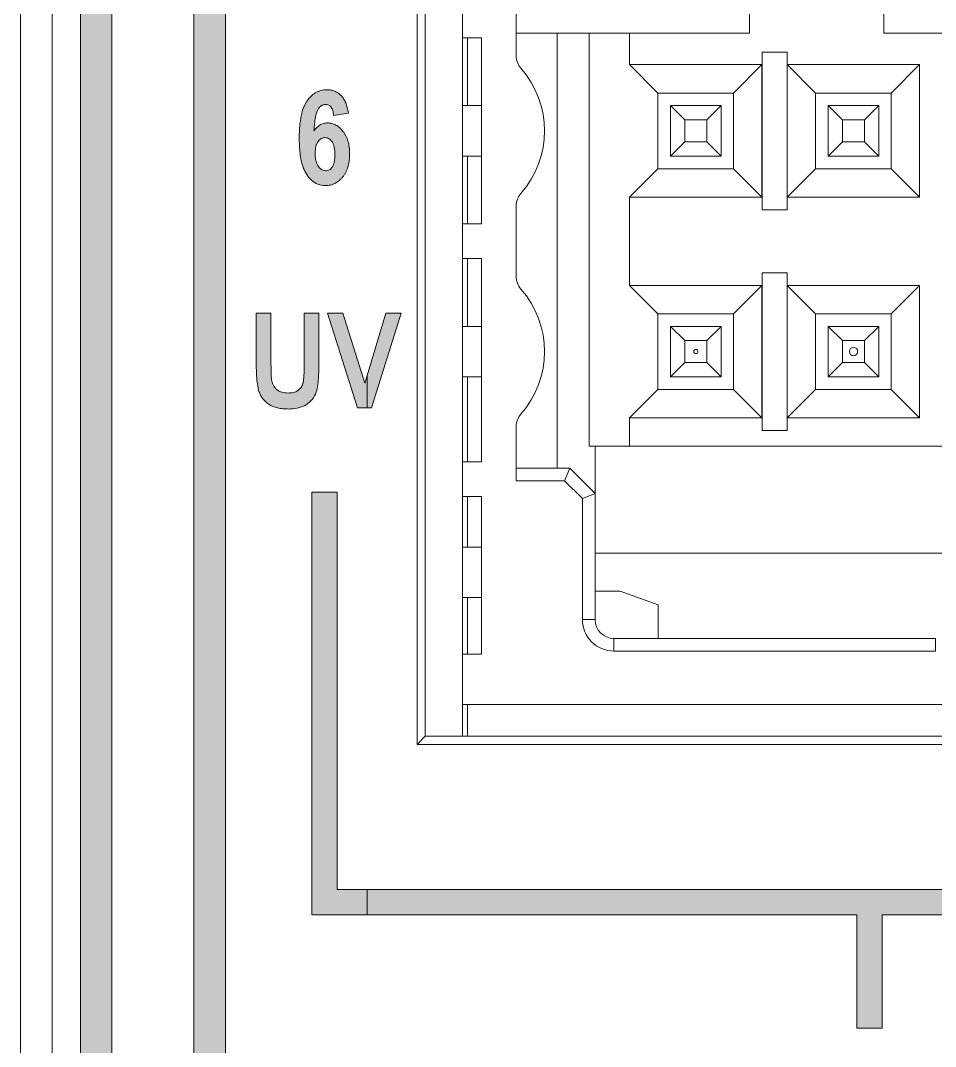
# Model space of a CAD drawing. Extents: x 222 to 1672, y 144 to 807.
# Drawn here: x 446.96 to 461.47, y 394.12 to 410.39 of the extents above; entities that cross this region are included whole.
import ezdxf

# ---------------------------------------------------------------- set-up
doc = ezdxf.new("R2010")
doc.units = 0
doc.header["$LTSCALE"] = 2
doc.header["$MEASUREMENT"] = 0
doc.layers.get('0').update_dxf_attribs({"linetype": 'CONTINUOUS'})
doc.layers.add('DIM', color=7, linetype='CONTINUOUS')

msp = doc.modelspace()

# ---------------------------------------------------------------- hatches: boundary and pattern name
at = {"layer": 'DIM', "lineweight": 5}
for points in [[(450.21272, 393.826), (450.21272, 463.32772), (452.46272, 465.57772), (452.46272, 466.28483), (449.71272, 463.53483), (449.71272, 393.61889), (452.46272, 390.86889), (452.46272, 391.576)], [(448.41272, 393.08042), (448.41272, 464.07331), (448.90462, 464.56521), (448.90462, 465.27231), (447.91272, 464.28042), (447.91272, 392.87331), (448.90462, 391.88141), (448.90462, 392.58852)], [(452.07463, 405.7453), (451.83142, 405.7453), (452.30596, 404.2453), (452.46272, 404.2453), (452.46272, 404.75961), (452.42558, 404.63522)], [(453.00025, 405.7453), (452.75705, 405.7453), (452.46272, 404.75961), (452.46272, 404.2453), (452.53181, 404.2453)], [(451.58272, 402.90584), (451.58272, 396.20584), (452.46272, 396.20584), (452.46272, 396.60584), (451.98272, 396.60584), (451.98272, 402.90584)], [(460.62655, 394.40584), (460.62655, 396.20584), (468.46272, 396.20584), (468.46272, 396.60584), (452.46272, 396.60584), (452.46272, 396.20584), (460.22655, 396.20584), (460.22655, 394.40584)]]:
    msp.add_hatch(color=256, dxfattribs=at).paths.add_polyline_path(points, flags=0)
h = msp.add_hatch(color=256, dxfattribs=at)
edge = h.paths.add_edge_path(flags=0)
edge.add_spline(control_points=[(451.61714, 408.6356), (451.61824, 408.6558), (451.62036, 408.69451), (451.62519, 408.74994), (451.63127, 408.80008), (451.63808, 408.8449), (451.64618, 408.88437), (451.65563, 408.9185), (451.66559, 408.94764), (451.67744, 408.9716), (451.69014, 408.99151), (451.70366, 409.00831), (451.71758, 409.02289), (451.73272, 409.03455), (451.74853, 409.04384), (451.76521, 409.05019), (451.78251, 409.05447), (451.79436, 409.05485), (451.80038, 409.05504)], knot_values=[0, 0, 0, 0, 0.24302829, 0.46574804, 0.66836077, 0.84973883, 1.01040169, 1.15206679, 1.2750684, 1.37974213, 1.47239668, 1.55825852, 1.63842792, 1.71401781, 1.78720044, 1.85783077, 1.92791193, 2, 2, 2, 2], weights=[1, 1, 1, 1, 1, 1, 1, 1, 1, 1, 1, 1, 1, 1, 1, 1, 1, 1, 1], degree=3, periodic=0)
edge.add_spline(control_points=[(451.80038, 409.05504), (451.80938, 409.05458), (451.82669, 409.05369), (451.85107, 409.04498), (451.8723, 409.03093), (451.89029, 409.01115), (451.90448, 408.98572), (451.91596, 408.95526), (451.92439, 408.91934), (451.92729, 408.89346), (451.92883, 408.87972)], knot_values=[0, 0, 0, 0, 0.22298184, 0.42866522, 0.63420954, 0.85006755, 1.0861301, 1.35343508, 1.65668912, 2, 2, 2, 2], weights=[1, 1, 1, 1, 1, 1, 1, 1, 1, 1, 1], degree=3, periodic=0)
edge.add_line((451.92883, 408.87972), (452.16259, 408.91868))
edge.add_spline(control_points=[(452.16259, 408.91868), (452.16035, 408.93373), (452.15598, 408.96308), (452.14637, 409.00531), (452.13542, 409.04483), (452.12148, 409.08111), (452.10616, 409.11476), (452.08844, 409.14536), (452.06864, 409.17298), (452.04655, 409.19731), (452.02317, 409.21897), (451.99839, 409.23781), (451.97194, 409.25322), (451.94459, 409.26652), (451.91579, 409.27659), (451.88567, 409.28354), (451.85428, 409.2879), (451.83286, 409.2885), (451.82199, 409.28881)], knot_values=[0, 0, 0, 0, 0.16417646, 0.32012027, 0.46707027, 0.60638034, 0.73914613, 0.86573076, 0.9872951, 1.10514848, 1.21983597, 1.33086883, 1.44035206, 1.54957213, 1.65866039, 1.76888581, 1.88270752, 2, 2, 2, 2], weights=[1, 1, 1, 1, 1, 1, 1, 1, 1, 1, 1, 1, 1, 1, 1, 1, 1, 1, 1], degree=3, periodic=0)
edge.add_spline(control_points=[(451.82199, 409.28881), (451.80622, 409.28833), (451.77515, 409.28739), (451.72985, 409.2785), (451.68666, 409.26457), (451.64599, 409.24429), (451.60687, 409.2194), (451.57063, 409.18794), (451.5368, 409.15092), (451.50445, 409.10892), (451.47569, 409.0599), (451.4509, 409.00377), (451.42962, 408.94063), (451.41294, 408.87026), (451.39963, 408.793), (451.39004, 408.70855), (451.38426, 408.61692), (451.38367, 408.55343), (451.38337, 408.52055)], knot_values=[0, 0, 0, 0, 0.09560921, 0.18836377, 0.27910968, 0.37026836, 0.46335959, 0.55987475, 0.66053627, 0.76731793, 0.88106038, 1.00454714, 1.13910817, 1.28487903, 1.44301406, 1.61472412, 1.80044775, 2, 2, 2, 2], weights=[1, 1, 1, 1, 1, 1, 1, 1, 1, 1, 1, 1, 1, 1, 1, 1, 1, 1, 1], degree=3, periodic=0)
edge.add_spline(control_points=[(451.38337, 408.52055), (451.38416, 408.44092), (451.38659, 408.36143), (451.40484, 408.2037), (451.42006, 408.12443), (451.47538, 407.97582), (451.51895, 407.90648), (451.60922, 407.82634), (451.64294, 407.8048), (451.71839, 407.77608), (451.75807, 407.77071), (451.79825, 407.76933)], knot_values=[0, 0, 0, 0, 0.5, 0.5, 1, 1, 1.5, 1.5, 1.75, 1.75, 2, 2, 2, 2], weights=[1, 1, 1, 1, 1, 1, 1, 1, 1, 1, 1, 1], degree=3, periodic=0)
edge.add_spline(control_points=[(451.79825, 407.76933), (451.81157, 407.76972), (451.83786, 407.77049), (451.87641, 407.77721), (451.91346, 407.7874), (451.94873, 407.80215), (451.98218, 407.82126), (452.01399, 407.84458), (452.04411, 407.8721), (452.07238, 407.90346), (452.09828, 407.9384), (452.12093, 407.97692), (452.13961, 408.01879), (452.15532, 408.06366), (452.16737, 408.11164), (452.17578, 408.16286), (452.18104, 408.21717), (452.18172, 408.2545), (452.18207, 408.27369)], knot_values=[0, 0, 0, 0, 0.11258848, 0.22221703, 0.33008459, 0.43703322, 0.54465468, 0.65520319, 0.7700297, 0.88912897, 1.01185881, 1.13726611, 1.26632342, 1.39904968, 1.53892795, 1.68425287, 1.83771288, 2, 2, 2, 2], weights=[1, 1, 1, 1, 1, 1, 1, 1, 1, 1, 1, 1, 1, 1, 1, 1, 1, 1, 1], degree=3, periodic=0)
edge.add_spline(control_points=[(452.18207, 408.27369), (452.18185, 408.29166), (452.1814, 408.32688), (452.17601, 408.37823), (452.1678, 408.42693), (452.15684, 408.47299), (452.1417, 408.51621), (452.12354, 408.55668), (452.10205, 408.59451), (452.07758, 408.62918), (452.05097, 408.66047), (452.02279, 408.6876), (451.99393, 408.71124), (451.9632, 408.72973), (451.9317, 408.74449), (451.8991, 408.75547), (451.86513, 408.76151), (451.8421, 408.76239), (451.83051, 408.76284)], knot_values=[0, 0, 0, 0, 0.16129794, 0.31602107, 0.46293146, 0.60455018, 0.7405253, 0.873436, 1.00235353, 1.13048664, 1.25389252, 1.3704944, 1.48131689, 1.58801954, 1.69153278, 1.79321823, 1.89595903, 2, 2, 2, 2], weights=[1, 1, 1, 1, 1, 1, 1, 1, 1, 1, 1, 1, 1, 1, 1, 1, 1, 1, 1], degree=3, periodic=0)
edge.add_spline(control_points=[(451.83051, 408.76284), (451.80871, 408.76188), (451.78702, 408.76011), (451.74574, 408.74826), (451.72551, 408.73912), (451.6712, 408.70433), (451.64236, 408.67093), (451.61714, 408.6356)], knot_values=[0, 0, 0, 0, 0.5, 0.5, 1, 1, 2, 2, 2, 2], weights=[1, 1, 1, 1, 1, 1, 1, 1], degree=3, periodic=0)
edge = h.paths.add_edge_path(flags=0)
edge.add_spline(control_points=[(451.94831, 408.25878), (451.94824, 408.24781), (451.94811, 408.22668), (451.94574, 408.19623), (451.94297, 408.16815), (451.93842, 408.14239), (451.93231, 408.11915), (451.92541, 408.09806), (451.91692, 408.07948), (451.90424, 408.05843), (451.88594, 408.03685), (451.86089, 408.01712), (451.83243, 408.00502), (451.81236, 408.00374), (451.8022, 408.0031)], knot_values=[0, 0, 0, 0, 0.20034087, 0.38626373, 0.55790024, 0.71615868, 0.86370857, 0.99684639, 1.12133189, 1.23615803, 1.44537661, 1.63456409, 1.81504173, 2, 2, 2, 2], weights=[1, 1, 1, 1, 1, 1, 1, 1, 1, 1, 1, 1, 1, 1, 1], degree=3, periodic=0)
edge.add_spline(control_points=[(451.8022, 408.0031), (451.7872, 408.00381), (451.77218, 408.00624), (451.74467, 408.01762), (451.73225, 408.0266), (451.69851, 408.05616), (451.68079, 408.08094), (451.6425, 408.16265), (451.63782, 408.22338), (451.63662, 408.28313)], knot_values=[0, 0, 0, 0, 0.25, 0.25, 0.5, 0.5, 1, 1, 2, 2, 2, 2], weights=[1, 1, 1, 1, 1, 1, 1, 1, 1, 1], degree=3, periodic=0)
edge.add_spline(control_points=[(451.63662, 408.28313), (451.63671, 408.29308), (451.63687, 408.31228), (451.639, 408.34014), (451.64271, 408.36604), (451.64743, 408.3902), (451.65384, 408.41236), (451.6614, 408.4327), (451.67054, 408.4511), (451.68435, 408.4723), (451.70377, 408.4945), (451.7305, 408.51446), (451.76023, 408.52676), (451.78109, 408.5283), (451.79155, 408.52907)], knot_values=[0, 0, 0, 0, 0.1844139, 0.3561255, 0.51762881, 0.66927572, 0.81218652, 0.94496736, 1.07117435, 1.19224246, 1.41347898, 1.61404709, 1.80654665, 2, 2, 2, 2], weights=[1, 1, 1, 1, 1, 1, 1, 1, 1, 1, 1, 1, 1, 1, 1], degree=3, periodic=0)
edge.add_spline(control_points=[(451.79155, 408.52907), (451.80233, 408.52837), (451.82372, 408.52699), (451.85394, 408.51369), (451.88134, 408.49309), (451.90059, 408.4694), (451.91454, 408.44699), (451.92362, 408.42702), (451.93111, 408.40463), (451.93752, 408.38003), (451.94225, 408.35304), (451.94594, 408.3238), (451.94805, 408.29209), (451.94822, 408.27014), (451.94831, 408.25878)], knot_values=[0, 0, 0, 0, 0.18513932, 0.3671259, 0.5596117, 0.77201028, 0.88905559, 1.01432728, 1.14935111, 1.29577673, 1.45228995, 1.62158487, 1.80398321, 2, 2, 2, 2], weights=[1, 1, 1, 1, 1, 1, 1, 1, 1, 1, 1, 1, 1, 1, 1], degree=3, periodic=0)
h = msp.add_hatch(color=256, dxfattribs=at)
edge = h.paths.add_edge_path(flags=0)
edge.add_spline(control_points=[(451.20713, 404.47907), (451.18963, 404.47965), (451.15613, 404.48076), (451.10843, 404.49089), (451.06604, 404.50794), (451.02931, 404.53203), (450.99827, 404.56219), (450.97416, 404.59871), (450.95528, 404.64036), (450.94875, 404.67086), (450.94536, 404.68666)], knot_values=[0, 0, 0, 0, 0.28536932, 0.54614202, 0.79119734, 1.02678438, 1.25861183, 1.49235889, 1.73696631, 2, 2, 2, 2], weights=[1, 1, 1, 1, 1, 1, 1, 1, 1, 1, 1], degree=3, periodic=0)
edge.add_spline(control_points=[(450.94536, 404.68666), (450.93878, 404.72742), (450.93788, 404.76858), (450.93581, 404.85088), (450.93565, 404.89205), (450.93532, 404.93321)], knot_values=[0, 0, 0, 0, 1, 1, 2, 2, 2, 2], weights=[1, 1, 1, 1, 1, 1], degree=3, periodic=0)
edge.add_line((450.93532, 404.93321), (450.93532, 405.7453))
edge.add_line((450.93532, 405.7453), (450.70155, 405.7453))
edge.add_line((450.70155, 405.7453), (450.70155, 404.94843))
edge.add_spline(control_points=[(450.70155, 404.94843), (450.70178, 404.92154), (450.70221, 404.86999), (450.70407, 404.79598), (450.70822, 404.72861), (450.71304, 404.66776), (450.72001, 404.61342), (450.72849, 404.56569), (450.73782, 404.52433), (450.74966, 404.48893), (450.76356, 404.45794), (450.77833, 404.42905), (450.79548, 404.40225), (450.8145, 404.37719), (450.83514, 404.35356), (450.85807, 404.33211), (450.88253, 404.31205), (450.90917, 404.29412), (450.93794, 404.27776), (450.96947, 404.2638), (451.00361, 404.25204), (451.04039, 404.24212), (451.07995, 404.23519), (451.12197, 404.2295), (451.16671, 404.22665), (451.19739, 404.2261), (451.21322, 404.22582)], knot_values=[0, 0, 0, 0, 0.15584796, 0.29880772, 0.42899537, 0.54703305, 0.65257934, 0.7463628, 0.82795178, 0.89806022, 0.9623078, 1.02464577, 1.0859855, 1.14643933, 1.20685024, 1.26758373, 1.32820037, 1.39001746, 1.45347704, 1.51981411, 1.58955658, 1.66259072, 1.74033142, 1.82217221, 1.90823127, 2, 2, 2, 2], weights=[1, 1, 1, 1, 1, 1, 1, 1, 1, 1, 1, 1, 1, 1, 1, 1, 1, 1, 1, 1, 1, 1, 1, 1, 1, 1, 1], degree=3, periodic=0)
edge.add_spline(control_points=[(451.21322, 404.22582), (451.29995, 404.22693), (451.38752, 404.23914), (451.54219, 404.31741), (451.60612, 404.38176), (451.65828, 404.50116), (451.6672, 404.54273), (451.6806, 404.62549), (451.68432, 404.66718), (451.69354, 404.79246), (451.69461, 404.8765), (451.69506, 404.9606)], knot_values=[0, 0, 0, 0, 0.5, 0.5, 1, 1, 1.25, 1.25, 1.5, 1.5, 2, 2, 2, 2], weights=[1, 1, 1, 1, 1, 1, 1, 1, 1, 1, 1, 1], degree=3, periodic=0)
edge.add_line((451.69506, 404.9606), (451.69506, 405.7453))
edge.add_line((451.69506, 405.7453), (451.46129, 405.7453))
edge.add_line((451.46129, 405.7453), (451.46129, 404.91586))
edge.add_spline(control_points=[(451.46129, 404.91586), (451.46123, 404.898), (451.46111, 404.86391), (451.46033, 404.81519), (451.45846, 404.77136), (451.45608, 404.73238), (451.45316, 404.69836), (451.44949, 404.66923), (451.44554, 404.64485), (451.43871, 404.61914), (451.42766, 404.59154), (451.40954, 404.56255), (451.38653, 404.53753), (451.35916, 404.51625), (451.32716, 404.49959), (451.291, 404.4872), (451.2504, 404.48043), (451.22197, 404.47954), (451.20713, 404.47907)], knot_values=[0, 0, 0, 0, 0.18208024, 0.34763416, 0.49673575, 0.62941399, 0.74574229, 0.84480362, 0.92882377, 0.99732967, 1.11566924, 1.23048344, 1.34398512, 1.46048809, 1.58219827, 1.71011657, 1.84873202, 2, 2, 2, 2], weights=[1, 1, 1, 1, 1, 1, 1, 1, 1, 1, 1, 1, 1, 1, 1, 1, 1, 1, 1], degree=3, periodic=0)

# ---------------------------------------------------------------- linework, layer by layer
at = {"linetype": 'Continuous', "lineweight": 5}
for p, q in [((446.96272, 380.57686), (446.96272, 476.57686)), ((447.46272, 476.57686), (447.46272, 380.57686)), ((447.91272, 464.28042), (447.91272, 392.87331)), ((448.41272, 393.08041), (448.41272, 464.07331)), ((449.71272, 463.53483), (449.71272, 393.61889)), ((450.21272, 393.826), (450.21272, 463.32773)), ((453.2517, 442.86788), (453.2517, 398.90584)), ((453.38272, 399.03686), (453.38272, 442.73686)), ((454.82398, 410.94584), (454.82398, 409.82702)), ((453.97398, 410.66184), (453.97398, 410.11184)), ((458.5238, 410.18684), (458.5238, 410.58684)), ((460.65398, 410.18684), (460.65398, 410.58684)), ((453.97398, 410.11184), (454.27398, 410.11184)), ((453.97398, 410.11184), (453.97398, 407.16184)), ((454.05002, 409.03684), (454.05002, 410.11184)), ((454.27398, 407.16184), (454.27398, 410.11184)), ((454.82398, 410.18684), (458.5238, 410.18684)), ((455.47398, 410.18684), (455.47398, 403.28684)), ((455.98398, 410.18684), (455.98398, 403.63684)), ((456.61935, 410.18684), (456.61935, 409.68684)), ((460.65398, 410.18684), (462.47398, 410.18684)), ((459.12398, 409.88684), (458.72398, 409.88684)), ((458.72398, 409.88684), (458.72398, 407.38684)), ((459.12398, 409.68684), (459.12398, 409.88684)), ((458.71935, 409.68684), (456.61935, 409.68684)), ((456.61935, 409.68684), (457.06939, 409.23685)), ((458.71935, 409.68684), (458.26935, 409.23684)), ((458.71935, 407.58684), (458.71935, 409.68684)), ((459.11935, 409.68684), (459.12398, 409.68684)), ((459.11935, 409.68684), (459.56935, 409.23684)), ((459.11935, 409.68684), (459.11935, 407.58684)), ((461.21935, 409.68684), (459.12398, 409.68684)), ((461.21935, 409.68684), (460.76935, 409.23684)), ((461.21935, 407.58684), (461.21935, 409.68684)), ((458.26935, 409.23684), (457.06936, 409.23684)), ((457.0694, 409.23684), (457.0694, 408.03684)), ((458.26935, 408.03684), (458.26935, 409.23684)), ((460.76935, 409.23684), (459.56935, 409.23684)), ((459.56935, 409.23684), (459.56935, 408.03684)), ((460.76935, 408.03684), (460.76935, 409.23684)), ((452.16259, 408.91868), (451.92883, 408.87972)), ((454.27398, 409.03684), (453.97398, 409.03684)), ((457.27398, 409.03684), (457.27398, 408.23684)), ((457.27398, 409.03684), (457.49898, 408.81184)), ((458.07398, 409.03684), (457.27398, 409.03684)), ((458.07398, 409.03684), (457.84898, 408.81184)), ((458.07398, 408.23684), (458.07398, 409.03684)), ((459.77398, 409.03684), (459.77398, 408.23684)), ((459.77398, 409.03684), (459.99898, 408.81184)), ((460.57398, 409.03684), (459.77398, 409.03684)), ((460.57398, 409.03684), (460.34898, 408.81184)), ((460.57398, 408.23684), (460.57398, 409.03684)), ((457.84898, 408.81184), (457.49898, 408.81184)), ((457.49898, 408.81184), (457.49898, 408.46184)), ((457.84898, 408.46184), (457.84898, 408.81184)), ((459.99898, 408.81184), (459.99898, 408.46184)), ((460.34898, 408.81184), (459.99898, 408.81184)), ((460.34898, 408.46184), (460.34898, 408.81184)), ((457.27398, 408.23684), (457.49898, 408.46184)), ((457.49898, 408.46184), (457.84898, 408.46184)), ((458.07398, 408.23684), (457.84898, 408.46184)), ((459.77398, 408.23684), (459.99898, 408.46184)), ((459.99898, 408.46184), (460.34898, 408.46184)), ((460.57398, 408.23684), (460.34898, 408.46184)), ((454.27398, 408.23684), (453.97398, 408.23684)), ((454.05002, 407.16184), (454.05002, 408.23684)), ((457.27398, 408.23684), (458.07398, 408.23684)), ((459.77398, 408.23684), (460.57398, 408.23684)), ((456.61935, 407.58684), (457.06939, 408.03683)), ((457.06936, 408.03684), (458.26935, 408.03684)), ((458.71935, 407.58684), (458.26935, 408.03684)), ((459.11935, 407.58684), (459.56935, 408.03684)), ((459.56935, 408.03684), (460.76935, 408.03684)), ((461.21935, 407.58684), (460.76935, 408.03684)), ((456.61935, 407.58684), (458.71935, 407.58684)), ((456.61935, 407.58684), (456.61935, 406.18684)), ((459.11935, 407.58684), (459.12398, 407.58684)), ((459.12398, 407.58684), (461.21935, 407.58684)), ((459.12398, 407.38684), (459.12398, 407.58684)), ((454.82398, 407.44584), (454.82398, 406.32702)), ((458.72398, 407.38684), (459.12398, 407.38684)), ((453.97398, 407.16184), (453.97398, 406.61184)), ((454.27398, 407.16184), (453.97398, 407.16184)), ((453.97398, 406.61184), (454.27398, 406.61184)), ((453.97398, 406.61184), (453.97398, 403.38684)), ((454.05002, 405.53684), (454.05002, 406.61184)), ((454.27398, 406.61184), (454.27398, 403.38684)), ((459.12398, 406.38684), (458.72398, 406.38684)), ((458.72398, 406.38684), (458.72398, 403.88684)), ((459.12398, 406.18684), (459.12398, 406.38684)), ((458.71935, 406.18684), (456.61935, 406.18684)), ((456.61935, 406.18684), (457.06939, 405.73685)), ((458.71935, 406.18684), (458.26935, 405.73684)), ((458.71935, 404.08684), (458.71935, 406.18684)), ((459.11935, 406.18684), (459.12398, 406.18684)), ((459.11935, 406.18684), (459.56935, 405.73684)), ((459.11935, 406.18684), (459.11935, 404.08684)), ((461.21935, 406.18684), (459.12398, 406.18684)), ((461.21935, 406.18684), (460.76935, 405.73684)), ((461.21935, 404.08684), (461.21935, 406.18684)), ((450.70155, 405.7453), (450.93532, 405.7453)), ((450.70155, 404.94843), (450.70155, 405.7453)), ((450.93532, 405.7453), (450.93532, 404.93321)), ((451.46129, 405.7453), (451.69506, 405.7453)), ((451.46129, 404.91586), (451.46129, 405.7453)), ((451.69506, 405.7453), (451.69506, 404.9606)), ((451.83142, 405.7453), (452.07463, 405.7453)), ((452.30596, 404.2453), (451.83142, 405.7453)), ((452.07463, 405.7453), (452.42558, 404.63522)), ((452.46272, 404.75961), (452.75705, 405.7453)), ((453.00025, 405.7453), (452.53181, 404.2453)), ((452.75705, 405.7453), (453.00025, 405.7453)), ((458.26935, 405.73684), (457.06936, 405.73684)), ((457.0694, 405.73684), (457.0694, 404.53684)), ((458.26935, 404.53684), (458.26935, 405.73684)), ((460.76935, 405.73684), (459.56935, 405.73684)), ((459.56935, 405.73684), (459.56935, 404.53684)), ((460.76935, 404.53684), (460.76935, 405.73684)), ((454.27398, 405.53684), (453.97398, 405.53684)), ((458.07398, 405.53684), (457.27398, 405.53684)), ((457.27398, 405.53684), (457.49898, 405.31184)), ((457.27398, 405.53684), (457.27398, 404.73684)), ((458.07398, 405.53684), (457.84898, 405.31184)), ((458.07398, 404.73684), (458.07398, 405.53684)), ((459.77398, 405.53684), (459.77398, 404.73684)), ((459.77398, 405.53684), (459.99898, 405.31184)), ((460.57398, 405.53684), (459.77398, 405.53684)), ((460.57398, 405.53684), (460.34898, 405.31184)), ((460.57398, 404.73684), (460.57398, 405.53684)), ((457.84898, 405.31184), (457.49898, 405.31184)), ((457.49898, 405.31184), (457.49898, 404.96184)), ((457.84898, 404.96184), (457.84898, 405.31184)), ((459.99898, 405.31184), (459.99898, 404.96184)), ((460.34898, 405.31184), (459.99898, 405.31184)), ((460.34898, 404.96184), (460.34898, 405.31184)), ((457.27398, 404.73684), (457.49898, 404.96184)), ((457.49898, 404.96184), (457.84898, 404.96184)), ((458.07398, 404.73684), (457.84898, 404.96184)), ((459.77398, 404.73684), (459.99898, 404.96184)), ((459.99898, 404.96184), (460.34898, 404.96184)), ((460.57398, 404.73684), (460.34898, 404.96184)), ((452.42558, 404.63522), (452.46272, 404.75961)), ((452.46272, 404.75961), (452.46272, 404.2453)), ((454.27398, 404.73684), (453.97398, 404.73684)), ((454.05002, 403.38684), (454.05002, 404.73684)), ((457.27398, 404.73684), (458.07398, 404.73684)), ((459.77398, 404.73684), (460.57398, 404.73684)), ((456.61935, 404.08684), (457.06939, 404.53683)), ((457.06936, 404.53684), (458.26935, 404.53684)), ((458.71935, 404.08684), (458.26935, 404.53684)), ((459.11935, 404.08684), (459.56935, 404.53684)), ((459.56935, 404.53684), (460.76935, 404.53684)), ((461.21935, 404.08684), (460.76935, 404.53684)), ((452.46272, 404.2453), (452.30596, 404.2453)), ((452.53181, 404.2453), (452.46272, 404.2453)), ((456.61935, 404.08684), (458.71935, 404.08684)), ((456.61935, 404.08684), (456.61935, 403.63684)), ((459.11935, 404.08684), (459.12398, 404.08684)), ((459.12398, 404.08684), (461.21935, 404.08684)), ((459.12398, 403.88684), (459.12398, 404.08684)), ((454.82398, 403.08684), (454.82398, 403.94584)), ((458.72398, 403.88684), (459.12398, 403.88684)), ((455.98398, 403.63684), (456.61935, 403.63684)), ((456.07398, 403.63684), (456.07398, 402.88684)), ((456.61935, 403.63684), (461.77398, 403.63684)), ((453.97398, 403.38684), (454.27398, 403.38684)), ((453.97398, 402.83684), (453.97398, 403.38684)), ((455.67398, 403.28684), (454.82398, 403.28684)), ((455.67398, 403.28684), (455.59114, 403.08684)), ((456.07398, 402.88684), (455.67398, 403.28684)), ((455.59114, 403.08684), (454.82398, 403.08684)), ((455.87398, 402.804), (455.59114, 403.08684)), ((451.98272, 402.90584), (451.58272, 402.90584)), ((451.58272, 402.90584), (451.58272, 396.20584)), ((451.98272, 396.60584), (451.98272, 402.90584)), ((456.07398, 402.88684), (455.87398, 402.804)), ((456.07398, 400.88684), (456.07398, 402.88684)), ((453.97398, 402.83684), (454.27398, 402.83684)), ((453.97398, 402.83684), (453.97398, 400.33684)), ((454.05002, 402.03684), (454.05002, 402.83684)), ((454.27398, 400.33684), (454.27398, 402.83684)), ((455.87398, 400.88684), (455.87398, 402.804)), ((454.27398, 402.03684), (453.97398, 402.03684)), ((461.77398, 401.93684), (456.07398, 401.93684)), ((456.07398, 401.33684), (456.47398, 401.33684)), ((457.07398, 401.11784), (456.47398, 401.33684)), ((454.27398, 401.23684), (453.97398, 401.23684)), ((454.05002, 400.33684), (454.05002, 401.23684)), ((457.07398, 400.58684), (457.07398, 401.11784)), ((455.87398, 400.88684), (456.07398, 400.88684)), ((456.37398, 400.38684), (456.37398, 400.58684)), ((461.47398, 400.58684), (456.37398, 400.58684)), ((461.47398, 400.38684), (461.47398, 400.58684)), ((453.97398, 400.33684), (454.27398, 400.33684)), ((453.97398, 399.53684), (453.97398, 400.33684)), ((461.47398, 400.38684), (456.37398, 400.38684)), ((464.47398, 399.53684), (453.97398, 399.53684)), ((453.97398, 399.53684), (453.97398, 399.03686)), ((454.05002, 399.03686), (454.05002, 399.53684)), ((453.38272, 399.03686), (453.2517, 398.90584)), ((464.88272, 399.03686), (453.38272, 399.03686)), ((453.2517, 398.90584), (465.01374, 398.90584)), ((452.46272, 396.60584), (451.98272, 396.60584)), ((468.46272, 396.60584), (452.46272, 396.60584)), ((452.46272, 396.60584), (452.46272, 396.20584)), ((451.58272, 396.20584), (452.46272, 396.20584)), ((452.46272, 396.20584), (460.22655, 396.20584)), ((460.22655, 396.20584), (460.22655, 394.40584)), ((460.62655, 394.40584), (460.62655, 396.20584)), ((460.62655, 396.20584), (468.46272, 396.20584)), ((460.22655, 394.40584), (460.62655, 394.40584))]:
    msp.add_line(p, q, dxfattribs=at)
at = {"linetype": 'Continuous', "lineweight": 5, "flags": 128}
msp.add_lwpolyline([(446.96272, 401.04027), (446.96272, 401.04027)], dxfattribs=at)
at = {"linetype": 'Continuous', "lineweight": 5}
for centre, radius in [((457.67398, 405.13684), 0.03271), ((460.17398, 405.13684), 0.06584)]:
    msp.add_circle(centre, radius, dxfattribs=at)
for centre, radius, start, end in [((455.12398, 409.82702), 0.3, 180, 221.409622), ((453.77398, 408.63643), 1.5, 318.590378, 41.409622), ((455.12398, 407.44584), 0.3, 138.590378, 180), ((455.12398, 406.32702), 0.3, 180, 221.409622), ((453.77398, 405.13643), 1.5, 318.590378, 41.409622), ((455.12398, 403.94584), 0.3, 138.590378, 180), ((456.37398, 400.88684), 0.5, 180, 270), ((456.37398, 400.88684), 0.3, 180, 270)]:
    msp.add_arc(centre, radius, start, end, dxfattribs=at)
for points, knots in [([(451.38337, 408.52055), (451.38367, 408.55343), (451.38426, 408.61692), (451.39004, 408.70855), (451.39963, 408.793), (451.41294, 408.87026), (451.42962, 408.94063), (451.4509, 409.00377), (451.47569, 409.0599), (451.50445, 409.10892), (451.5368, 409.15092), (451.57063, 409.18794), (451.60687, 409.2194), (451.64599, 409.24429), (451.68666, 409.26457), (451.72985, 409.2785), (451.77515, 409.28739), (451.80622, 409.28833), (451.82199, 409.28881)], [0, 0, 0, 0, 0.09977612, 0.19263794, 0.27849297, 0.35756048, 0.43044592, 0.49772643, 0.55946981, 0.61634103, 0.66973186, 0.72006263, 0.76832021, 0.81486582, 0.86044516, 0.90581811, 0.95219539, 1, 1, 1, 1]), ([(451.82199, 409.28881), (451.83286, 409.2885), (451.85428, 409.2879), (451.88567, 409.28354), (451.91579, 409.27659), (451.94459, 409.26652), (451.97194, 409.25322), (451.99839, 409.23781), (452.02317, 409.21897), (452.04655, 409.19731), (452.06864, 409.17298), (452.08844, 409.14536), (452.10616, 409.11476), (452.12148, 409.08111), (452.13542, 409.04483), (452.14637, 409.00531), (452.15598, 408.96308), (452.16035, 408.93373), (452.16259, 408.91868)], [0, 0, 0, 0, 0.05864624, 0.1155571, 0.17066981, 0.22521394, 0.27982397, 0.33456558, 0.39008202, 0.44742576, 0.50635245, 0.56713462, 0.63042693, 0.69680983, 0.76646486, 0.83993987, 0.91791177, 1, 1, 1, 1]), ([(451.80038, 409.05504), (451.79436, 409.05485), (451.78251, 409.05447), (451.76521, 409.05019), (451.74853, 409.04384), (451.73272, 409.03455), (451.71758, 409.02289), (451.70366, 409.00831), (451.69014, 408.99151), (451.67744, 408.9716), (451.66559, 408.94764), (451.65563, 408.9185), (451.64618, 408.88437), (451.63808, 408.8449), (451.63127, 408.80008), (451.62519, 408.74994), (451.62036, 408.69451), (451.61824, 408.6558), (451.61714, 408.6356)], [0, 0, 0, 0, 0.03604403, 0.07108462, 0.10639978, 0.14299109, 0.18078604, 0.22087074, 0.26380166, 0.31012894, 0.3624658, 0.42396661, 0.49479915, 0.57513058, 0.66581962, 0.76712598, 0.87848586, 1, 1, 1, 1]), ([(451.92883, 408.87972), (451.92729, 408.89346), (451.92439, 408.91934), (451.91596, 408.95526), (451.90448, 408.98572), (451.89029, 409.01115), (451.8723, 409.03093), (451.85107, 409.04498), (451.82669, 409.05369), (451.80938, 409.05458), (451.80038, 409.05504)], [0, 0, 0, 0, 0.171655439, 0.323282459, 0.456934948, 0.574966227, 0.682895229, 0.78566739, 0.888509082, 1, 1, 1, 1]), ([(451.61714, 408.6356), (451.64236, 408.67093), (451.6712, 408.70433), (451.72551, 408.73912), (451.74574, 408.74826), (451.78702, 408.76011), (451.80871, 408.76188), (451.83051, 408.76284)], [0, 0, 0, 0, 0.5, 0.5, 0.75, 0.75, 1, 1, 1, 1]), ([(451.83051, 408.76284), (451.8421, 408.76239), (451.86513, 408.76151), (451.8991, 408.75547), (451.9317, 408.74449), (451.9632, 408.72973), (451.99393, 408.71124), (452.02279, 408.6876), (452.05097, 408.66047), (452.07758, 408.62918), (452.10205, 408.59451), (452.12354, 408.55668), (452.1417, 408.51621), (452.15684, 408.47299), (452.1678, 408.42693), (452.17601, 408.37823), (452.1814, 408.32688), (452.18185, 408.29166), (452.18207, 408.27369)], [0, 0, 0, 0, 0.05202048, 0.10339089, 0.15423361, 0.20599023, 0.25934156, 0.3147528, 0.37305374, 0.43475668, 0.49882323, 0.563282, 0.62973735, 0.69772491, 0.76853427, 0.84198946, 0.91935103, 1, 1, 1, 1]), ([(451.79825, 407.76933), (451.75807, 407.77071), (451.71839, 407.77608), (451.64294, 407.8048), (451.60922, 407.82634), (451.51895, 407.90648), (451.47538, 407.97582), (451.42006, 408.12443), (451.40484, 408.2037), (451.38659, 408.36143), (451.38416, 408.44092), (451.38337, 408.52055)], [0, 0, 0, 0, 0.125, 0.125, 0.25, 0.25, 0.5, 0.5, 0.75, 0.75, 1, 1, 1, 1]), ([(451.79155, 408.52907), (451.78109, 408.5283), (451.76023, 408.52676), (451.7305, 408.51446), (451.70377, 408.4945), (451.68435, 408.4723), (451.67054, 408.4511), (451.6614, 408.4327), (451.65384, 408.41236), (451.64743, 408.3902), (451.64271, 408.36604), (451.639, 408.34014), (451.63687, 408.31228), (451.63671, 408.29308), (451.63662, 408.28313)], [0, 0, 0, 0, 0.09672668, 0.19297646, 0.29326051, 0.40387877, 0.46441282, 0.52751632, 0.59390674, 0.66536214, 0.7411856, 0.82193725, 0.90779305, 1, 1, 1, 1]), ([(451.94831, 408.25878), (451.94822, 408.27014), (451.94805, 408.29209), (451.94594, 408.3238), (451.94225, 408.35304), (451.93752, 408.38003), (451.93111, 408.40463), (451.92362, 408.42702), (451.91454, 408.44699), (451.90059, 408.4694), (451.88134, 408.49309), (451.85394, 408.51369), (451.82372, 408.52699), (451.80233, 408.52837), (451.79155, 408.52907)], [0, 0, 0, 0, 0.09800839, 0.18920756, 0.27385503, 0.35211163, 0.42532444, 0.49283636, 0.55547221, 0.61399486, 0.72019415, 0.81643705, 0.90743034, 1, 1, 1, 1]), ([(451.63662, 408.28313), (451.63782, 408.22338), (451.6425, 408.16265), (451.68079, 408.08094), (451.69851, 408.05616), (451.73225, 408.0266), (451.74467, 408.01762), (451.77218, 408.00624), (451.7872, 408.00381), (451.8022, 408.0031)], [0, 0, 0, 0, 0.5, 0.5, 0.75, 0.75, 0.875, 0.875, 1, 1, 1, 1]), ([(452.18207, 408.27369), (452.18172, 408.2545), (452.18104, 408.21717), (452.17578, 408.16286), (452.16737, 408.11164), (452.15532, 408.06366), (452.13961, 408.01879), (452.12093, 407.97692), (452.09828, 407.9384), (452.07238, 407.90346), (452.04411, 407.8721), (452.01399, 407.84458), (451.98218, 407.82126), (451.94873, 407.80215), (451.91346, 407.7874), (451.87641, 407.77721), (451.83786, 407.77049), (451.81157, 407.76972), (451.79825, 407.76933)], [0, 0, 0, 0, 0.08114356, 0.15787356, 0.23053602, 0.30047516, 0.36683829, 0.43136695, 0.49407059, 0.55543552, 0.61498515, 0.67239841, 0.72767266, 0.78148339, 0.83495771, 0.88889148, 0.94370576, 1, 1, 1, 1]), ([(451.8022, 408.0031), (451.81236, 408.00374), (451.83243, 408.00502), (451.86089, 408.01712), (451.88594, 408.03685), (451.90424, 408.05843), (451.91692, 408.07948), (451.92541, 408.09806), (451.93231, 408.11915), (451.93842, 408.14239), (451.94297, 408.16815), (451.94574, 408.19623), (451.94811, 408.22668), (451.94824, 408.24781), (451.94831, 408.25878)], [0, 0, 0, 0, 0.09247913, 0.18271796, 0.2773117, 0.38192099, 0.43933406, 0.50157681, 0.56814571, 0.64192066, 0.72104988, 0.80686814, 0.89982956, 1, 1, 1, 1]), ([(451.21322, 404.22582), (451.19739, 404.2261), (451.16671, 404.22665), (451.12197, 404.2295), (451.07995, 404.23519), (451.04039, 404.24212), (451.00361, 404.25204), (450.96947, 404.2638), (450.93794, 404.27776), (450.90917, 404.29412), (450.88253, 404.31205), (450.85807, 404.33211), (450.83514, 404.35356), (450.8145, 404.37719), (450.79548, 404.40225), (450.77833, 404.42905), (450.76356, 404.45794), (450.74966, 404.48893), (450.73782, 404.52433), (450.72849, 404.56569), (450.72001, 404.61342), (450.71304, 404.66776), (450.70822, 404.72861), (450.70407, 404.79598), (450.70221, 404.86999), (450.70178, 404.92154), (450.70155, 404.94843)], [0, 0, 0, 0, 0.04588437, 0.0889139, 0.12983429, 0.16870464, 0.20522171, 0.24009294, 0.27326148, 0.30499127, 0.33589981, 0.36620814, 0.39657488, 0.42678034, 0.45700725, 0.48767712, 0.5188461, 0.55096989, 0.58602411, 0.6268186, 0.67371033, 0.72648348, 0.78550232, 0.85059614, 0.92207602, 1, 1, 1, 1]), ([(450.93532, 404.93321), (450.93565, 404.89205), (450.93581, 404.85088), (450.93788, 404.76858), (450.93878, 404.72742), (450.94536, 404.68666)], [0, 0, 0, 0, 0.5, 0.5, 1, 1, 1, 1]), ([(451.20713, 404.47907), (451.22197, 404.47954), (451.2504, 404.48043), (451.291, 404.4872), (451.32716, 404.49959), (451.35916, 404.51625), (451.38653, 404.53753), (451.40954, 404.56255), (451.42766, 404.59154), (451.43871, 404.61914), (451.44554, 404.64485), (451.44949, 404.66923), (451.45316, 404.69836), (451.45608, 404.73238), (451.45846, 404.77136), (451.46033, 404.81519), (451.46111, 404.86391), (451.46123, 404.898), (451.46129, 404.91586)], [0, 0, 0, 0, 0.07563399, 0.14494172, 0.20890087, 0.26975595, 0.32800744, 0.38475828, 0.44216538, 0.50133517, 0.53558811, 0.57759819, 0.62712885, 0.685293, 0.75163212, 0.82618292, 0.90895988, 1, 1, 1, 1]), ([(451.69506, 404.9606), (451.69461, 404.8765), (451.69354, 404.79246), (451.68432, 404.66718), (451.6806, 404.62549), (451.6672, 404.54273), (451.65828, 404.50116), (451.60612, 404.38176), (451.54219, 404.31741), (451.38752, 404.23914), (451.29995, 404.22693), (451.21322, 404.22582)], [0, 0, 0, 0, 0.25, 0.25, 0.375, 0.375, 0.5, 0.5, 0.75, 0.75, 1, 1, 1, 1]), ([(450.94536, 404.68666), (450.94875, 404.67086), (450.95528, 404.64036), (450.97416, 404.59871), (450.99827, 404.56219), (451.02931, 404.53203), (451.06604, 404.50794), (451.10843, 404.49089), (451.15613, 404.48076), (451.18963, 404.47965), (451.20713, 404.47907)], [0, 0, 0, 0, 0.13151684, 0.25382055, 0.37069408, 0.48660781, 0.60440133, 0.72692899, 0.85731534, 1, 1, 1, 1])]:
    msp.add_open_spline(points, degree=3, knots=knots, dxfattribs=at)

doc.saveas('drawing.dxf')
